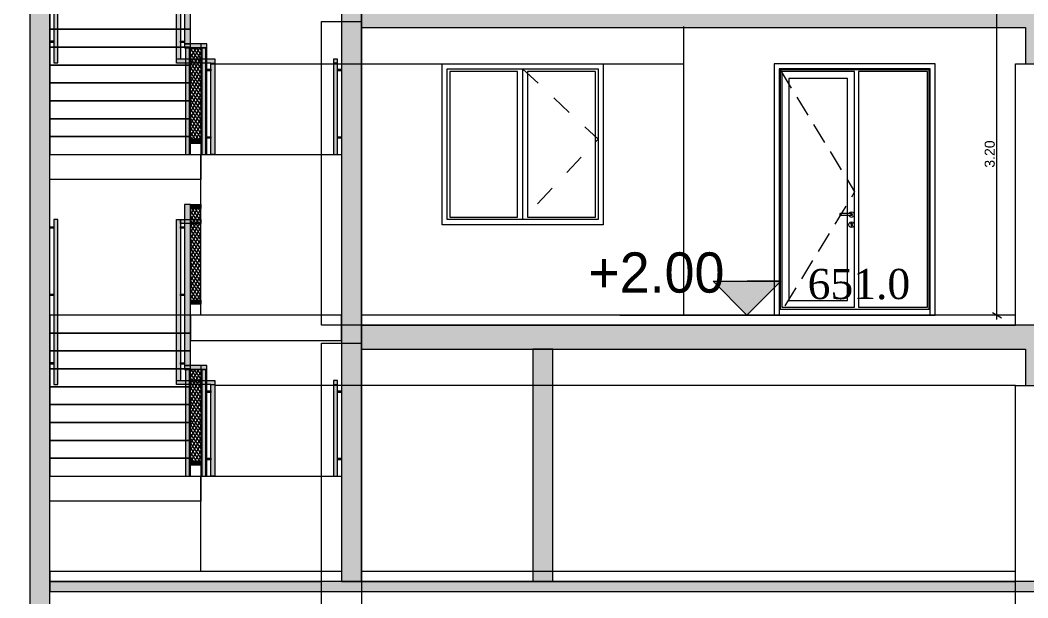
# Model space of a CAD drawing. Header units: millimetres. Extents: x 475206255 to 476720147, y 4620882299 to 4621447368.
# Drawn here: x 475508718 to 475518735, y 4621043682 to 4621049429 of the extents above; entities that cross this region are included whole.
import ezdxf

# ---------------------------------------------------------------- set-up
doc = ezdxf.new("R2010")
doc.units = ezdxf.units.MM
doc.header["$MEASUREMENT"] = 0
doc.linetypes.add('Dashed', pattern=[423.333333, 211.666667, -211.666667])
doc.linetypes.add('Hidden Line', pattern=[317.5, 211.666667, -105.833333])
for name, color, linetype, lineweight in [('0_Pen_No__1_Pen_No__250', 7, 'Continuous', 0), ('0_Pen_No__250_Pen_No__142', 142, 'Continuous', 0), ('0_Pen_No__7_Pen_No__253', 252, 'Continuous', 0), ('2D Drafting - General_Pen_No__250_Pen_No__7', 7, 'Continuous', 0), ('2D Drafting - General_Pen_No__7_Pen_No__253', 252, 'Continuous', 0), ('Dimensioning - General_Pen_No__142', 142, 'Continuous', 0), ('gegmebi_Pen_No__7_Pen_No__250', 7, 'Continuous', 0), ('New_0_Pen_No__42_Pen_No__250_Pen_No__250', 7, 'Continuous', 0), ('New_2D Drafting - General_Pen_No__1', 1, 'Continuous', 0), ('New_2D Drafting - General_Pen_No__250_Pen_No__154', 154, 'Continuous', 0), ('New_2D Drafting - General_Pen_No__250_Pen_No__7', 7, 'Continuous', 0), ('New_2D Drafting - General_Pen_No__4', 7, 'Continuous', 0), ('New_gegmebi_Pen_No__7_Pen_No__4', 7, 'Continuous', 0), ('New_New_piketebi_Pen_No__7_Pen_No__1', 1, 'Continuous', 0), ('New_Structural - Bearing_Pen_No__250', 7, 'Continuous', 0), ('New_Structural - Bearing_Pen_No__253', 252, 'Continuous', 0), ('Structural - Bearing_Pen_No__7_Pen_No__7_Pen_No__253', 252, 'Continuous', 0), ('zoma_Pen_No__142', 142, 'Continuous', 0), ('zoma_Pen_No__1_Pen_No__142', 142, 'Continuous', 0)]:
    doc.layers.add(name, color=color, linetype=linetype, lineweight=lineweight)
doc.layers.add('Dimensioning - General', color=7, linetype='Continuous')
doc.layers.add('zoma', color=7, linetype='Continuous')
doc.layers.add('New_gegmebi_Pen_No__7_Pen_No__252', color=7, linetype='Continuous', lineweight=0, true_color=0x666666)
doc.styles.add('GENERATED_STYLE_2', font='arial.ttf')
doc.styles.add('GENERATED_STYLE_4', font='ACADMTAV.TTF')
doc.styles.add('GENERATED_STYLE_9', font='times.ttf')
doc.dimstyles.new('GENERATED_STYLE__1', dxfattribs={"dimtxt": 100, "dimasz": 68.640772, "dimexe": 0.18, "dimexo": 0.0625, "dimgap": 0, "dimtad": 1, "dimlfac": 0.001, "dimzin": 0, "dimdsep": 46, "dimtxsty": 'GENERATED_STYLE_2', "dimblk": 'ARROWHEAD_2', "dimblk1": 'ARROWHEAD_2', "dimblk2": 'ARROWHEAD_2', "dimcen": 0.09, "dimse1": 1, "dimse2": 1, "dimclrd": 142, "dimclre": 142, "dimclrt": 142, "dimadec": 0, "dimazin": 0, "dimtfac": 1, "dimtdec": 4, "dimtmove": 0, "dimatfit": 3, "dimfxl": 1, "dimtolj": 1, "dimtzin": 0, "dimarcsym": 0})
doc.dimstyles.new('GENERATED_STYLE__3', dxfattribs={"dimtxt": 200, "dimasz": 64.421331, "dimexe": 0.18, "dimexo": 3, "dimgap": 0, "dimtad": 1, "dimtih": 1, "dimtoh": 1, "dimlfac": 0.001, "dimzin": 0, "dimdsep": 46, "dimtxsty": 'GENERATED_STYLE_2', "dimblk": 'ARROWHEAD_2', "dimblk1": 'ARROWHEAD_2', "dimblk2": 'ARROWHEAD_2', "dimcen": 0.09, "dimclrd": 142, "dimclre": 142, "dimclrt": 142, "dimadec": 0, "dimazin": 0, "dimtfac": 1, "dimtdec": 4, "dimtmove": 0, "dimatfit": 3, "dimfxl": 1, "dimtolj": 1, "dimtzin": 0, "dimarcsym": 0})
pattern_1 = [(60, (475826095.757, 4621095193.19), (-25.980762, 15), []), (124.306619, (475826095.757, 4621095193.19), (23.8156986, 11.25), [])]

# ---------------------------------------------------------------- blocks, each defined once
blk = doc.blocks.new('*D24', base_point=(475826096, 4621095193))
at = {"layer": 'Dimensioning - General_Pen_No__142', "color": 142, "linetype": 'Continuous', "lineweight": 0, "transparency": 16777216}
for p, q in [((475518382, 4621049721), (475518472, 4621049669)), ((475518427, 4621046494), (475518427, 4621049695)), ((475518382, 4621046520), (475518472, 4621046468)), ((475518427, 4621046450), (475518427, 4621046494))]:
    blk.add_line(p, q, dxfattribs=at)
at = {"layer": 'Dimensioning - General_Pen_No__142', "color": 142, "lineweight": 0, "transparency": 16777216, "insert": (475518407, 4621047961), "char_height": 100, "attachment_point": 7, "rotation": 90, "style": 'GENERATED_STYLE_2'}
blk.add_mtext('\\A1;{\\pql;\\fArial|b0|i0|c204|p0;\\W1.000000;3.20}', dxfattribs=at)
blk = doc.blocks.new('ARROWHEAD_2')
at = {"color": 0, "linetype": 'Continuous', "lineweight": 0}
for p, q in [((0, 0), (-1, 0)), ((-0.38, -0.66), (0.38, 0.66))]:
    blk.add_line(p, q, dxfattribs=at)
blk = doc.blocks.new('*D1598', base_point=(475826096, 4621095193))
at = {"layer": 'zoma_Pen_No__142', "color": 142, "linetype": 'Continuous', "lineweight": 0, "transparency": 16777216}
for p, q in [((475505236, 4621038370), (475505187, 4621038285)), ((475505212, 4621038264), (475505212, 4621038391)), ((475511736, 4621038370), (475511687, 4621038285)), ((475511712, 4621038264), (475511712, 4621038391)), ((475505212, 4621038328), (475511712, 4621038328))]:
    blk.add_line(p, q, dxfattribs=at)
at = {"layer": 'zoma_Pen_No__142', "color": 142, "lineweight": 0, "transparency": 16777216, "char_height": 200, "attachment_point": 7, "style": 'GENERATED_STYLE_2'}
for s, insert in [('\\A1;{\\pql;\\fArial|b0|i0|c204|p0;\\W1.000000;6.50}', (475508195, 4621038368)), ('\\A1;{\\pql;\\fArial|b0|i0|c204|p0;\\W1.000000;0.40}', (475511153, 4621038368))]:
    blk.add_mtext(s, dxfattribs=dict(at, insert=insert))
blk = doc.blocks.new('*D1599', base_point=(475826096, 4621095193))
at = {"layer": 'zoma_Pen_No__142', "color": 142, "linetype": 'Continuous', "lineweight": 0, "transparency": 16777216}
for p, q in [((475511736, 4621038370), (475511687, 4621038285)), ((475511712, 4621038264), (475511712, 4621038391)), ((475512136, 4621038370), (475512087, 4621038285)), ((475512112, 4621038264), (475512112, 4621038391)), ((475511712, 4621038328), (475512112, 4621038328))]:
    blk.add_line(p, q, dxfattribs=at)
blk = doc.blocks.new('*D1600', base_point=(475826096, 4621095193))
at = {"layer": 'zoma_Pen_No__142', "color": 142, "linetype": 'Continuous', "lineweight": 0, "transparency": 16777216}
for p, q in [((475512136, 4621038370), (475512087, 4621038285)), ((475512112, 4621038264), (475512112, 4621038391)), ((475518636, 4621038370), (475518587, 4621038285)), ((475518612, 4621038264), (475518612, 4621038391)), ((475512112, 4621038328), (475518612, 4621038328))]:
    blk.add_line(p, q, dxfattribs=at)
at = {"layer": 'zoma_Pen_No__142', "color": 142, "lineweight": 0, "transparency": 16777216, "char_height": 200, "attachment_point": 7, "style": 'GENERATED_STYLE_2'}
for s, insert in [('\\A1;{\\pql;\\fArial|b0|i0|c204|p0;\\W1.000000;6.50}', (475515095, 4621038368)), ('\\A1;{\\pql;\\fArial|b0|i0|c204|p0;\\W1.000000;0.40}', (475518053, 4621038368))]:
    blk.add_mtext(s, dxfattribs=dict(at, insert=insert))
blk = doc.blocks.new('*D1601', base_point=(475826096, 4621095193))
at = {"layer": 'zoma_Pen_No__142', "color": 142, "linetype": 'Continuous', "lineweight": 0, "transparency": 16777216}
for p, q in [((475518636, 4621038370), (475518587, 4621038285)), ((475518612, 4621038264), (475518612, 4621038391)), ((475518987, 4621038285), (475519036, 4621038370)), ((475519012, 4621038264), (475519012, 4621038391)), ((475518612, 4621038328), (475519012, 4621038328)), ((475519012, 4621038328), (475519053, 4621038328))]:
    blk.add_line(p, q, dxfattribs=at)

msp = doc.modelspace()

# ---------------------------------------------------------------- hatches: boundary and pattern name
at = {"layer": '0_Pen_No__250_Pen_No__142', "linetype": 'Continuous', "lineweight": 0}
msp.add_hatch(color=142, dxfattribs=at).paths.add_polyline_path([(475515942.879, 4621046494.24), (475515605.35, 4621046831.934), (475516280.572, 4621046831.769)])
at = {"layer": '2D Drafting - General_Pen_No__250_Pen_No__7', "linetype": 'Continuous', "lineweight": 0}
for points in [[(475518962.212, 4621049633.564), (475518962.212, 4621049594.373), (475512112.213, 4621049594.373), (475512112.213, 4621049354.543), (475518712.213, 4621049354.543), (475518712.213, 4621048994.727), (475519011.963, 4621048994.727), (475519011.903, 4621049413.493), (475519012.377, 4621049413.493), (475520811.949, 4621049413.493), (475520811.949, 4621049633.563)], [(475519012.846, 4621045795.175), (475519012.746, 4621046394.175), (475512112.213, 4621046394.175), (475512112.213, 4621046154.543), (475518712.746, 4621046154.543), (475518712.746, 4621045795.175)], [(475518812.242, 4621043844.07), (475509012.213, 4621043844.07), (475509012.213, 4621043744.07), (475518812.242, 4621043744.07)]]:
    msp.add_hatch(color=7, dxfattribs=at).paths.add_polyline_path(points)
at = {"layer": 'New_2D Drafting - General_Pen_No__1', "linetype": 'Continuous', "lineweight": 0}
for points in [[(475510412.213, 4621049192.239), (475510412.213, 4621050794.24), (475510352.213, 4621050794.24), (475510352.213, 4621049192.24)], [(475509052.213, 4621049004.51), (475509092.213, 4621049004.51), (475509092.213, 4621050644.21), (475509052.213, 4621050644.21)], [(475510652.377, 4621049042.54), (475510652.377, 4621049004.54), (475510652.377, 4621048092.239), (475510612.713, 4621048092.239), (475510612.713, 4621049002.54), (475510272.213, 4621049002.54), (475510272.213, 4621050644.24), (475510312.213, 4621050644.24), (475510312.213, 4621049042.54)], [(475509012.213, 4621049222.334), (475509052.213, 4621049222.334), (475509052.213, 4621049207.72), (475509012.213, 4621049207.72)], [(475510312.213, 4621049221.364), (475510352.213, 4621049221.364), (475510352.213, 4621049206.751), (475510312.213, 4621049206.751)], [(475510572.713, 4621049152.252), (475510572.713, 4621049192.24), (475510352.213, 4621049192.24), (475510352.213, 4621049152.258)], [(475510572.713, 4621048092.239), (475510572.713, 4621049192.24), (475510512.713, 4621049192.24), (475510512.713, 4621048092.241)], [(475510361.713, 4621048092.24), (475510402.194, 4621048092.24), (475510402.194, 4621049152.254), (475510361.713, 4621049152.254)], [(475510522.213, 4621048092.24), (475510562.693, 4621048092.24), (475510562.693, 4621049152.254), (475510522.213, 4621049152.254)], [(475511832.213, 4621048092.211), (475511872.213, 4621048092.211), (475511872.213, 4621049042.211), (475511832.213, 4621049042.211)], [(475510572.713, 4621048939.666), (475510612.713, 4621048939.666), (475510612.713, 4621048925.052), (475510572.713, 4621048925.052)], [(475511872.213, 4621048939.637), (475511912.213, 4621048939.637), (475511912.213, 4621048925.023), (475511872.213, 4621048925.023)], [(475510402.202, 4621048242.24), (475510522.206, 4621048242.24), (475510522.206, 4621048202.627), (475510402.202, 4621048202.627)], [(475510572.713, 4621048269.401), (475510612.713, 4621048269.401), (475510612.713, 4621048254.788), (475510572.713, 4621048254.788)], [(475511872.213, 4621048269.372), (475511912.213, 4621048269.372), (475511912.213, 4621048254.759), (475511872.213, 4621048254.759)], [(475510412.213, 4621045993.239), (475510412.213, 4621047594.24), (475510352.213, 4621047594.24), (475510352.213, 4621045993.24)], [(475510412.213, 4621047594.24), (475510512.213, 4621047594.24), (475510512.213, 4621047554.627), (475510412.213, 4621047554.627)], [(475509052.213, 4621045804.51), (475509092.213, 4621045804.51), (475509092.213, 4621047444.21), (475509052.213, 4621047444.21)], [(475510652.377, 4621045843.54), (475510652.377, 4621045804.54), (475510652.377, 4621044893.24), (475510612.713, 4621044893.24), (475510612.713, 4621045803.54), (475510272.213, 4621045803.54), (475510272.213, 4621047444.24), (475510312.213, 4621047444.24), (475510312.213, 4621045843.54)], [(475510312.213, 4621047444.24), (475510512.206, 4621047444.24), (475510512.206, 4621047404.627), (475510312.213, 4621047404.627)], [(475509012.213, 4621047374.18), (475509052.213, 4621047374.18), (475509052.213, 4621047359.567), (475509012.213, 4621047359.567)], [(475510312.213, 4621047374.211), (475510352.213, 4621047374.211), (475510352.213, 4621047359.597), (475510312.213, 4621047359.597)], [(475509012.213, 4621046703.916), (475509052.213, 4621046703.916), (475509052.213, 4621046689.302), (475509012.213, 4621046689.302)], [(475510312.213, 4621046703.946), (475510352.213, 4621046703.946), (475510352.213, 4621046689.333), (475510312.213, 4621046689.333)], [(475510412.213, 4621046644.24), (475510512.213, 4621046644.24), (475510512.213, 4621046604.627), (475510412.213, 4621046604.627)], [(475509012.213, 4621046022.334), (475509052.213, 4621046022.334), (475509052.213, 4621046007.72), (475509012.213, 4621046007.72)], [(475510312.213, 4621046021.364), (475510352.213, 4621046021.364), (475510352.213, 4621046006.751), (475510312.213, 4621046006.751)], [(475510572.713, 4621045953.252), (475510572.713, 4621045993.24), (475510352.213, 4621045993.24), (475510352.213, 4621045953.258)], [(475510572.713, 4621044893.239), (475510572.713, 4621045993.24), (475510512.713, 4621045993.24), (475510512.713, 4621044893.241)], [(475510361.713, 4621044893.24), (475510402.194, 4621044893.24), (475510402.194, 4621045953.254), (475510361.713, 4621045953.254)], [(475510522.213, 4621044893.24), (475510562.693, 4621044893.24), (475510562.693, 4621045953.254), (475510522.213, 4621045953.254)], [(475511832.213, 4621044893.24), (475511872.213, 4621044893.24), (475511872.213, 4621045843.24), (475511832.213, 4621045843.24)], [(475510572.713, 4621045740.666), (475510612.713, 4621045740.666), (475510612.713, 4621045726.052), (475510572.713, 4621045726.052)], [(475511872.213, 4621045740.666), (475511912.213, 4621045740.666), (475511912.213, 4621045726.052), (475511872.213, 4621045726.052)], [(475510402.202, 4621045043.24), (475510522.206, 4621045043.24), (475510522.206, 4621045003.627), (475510402.202, 4621045003.627)], [(475510572.713, 4621045070.401), (475510612.713, 4621045070.401), (475510612.713, 4621045055.788), (475510572.713, 4621045055.788)], [(475511872.213, 4621045070.401), (475511912.213, 4621045070.401), (475511912.213, 4621045055.788), (475511872.213, 4621045055.788)]]:
    msp.add_hatch(color=1, dxfattribs=at).paths.add_polyline_path(points)
h = msp.add_hatch(dxfattribs=at)
h.set_pattern_fill('BATT_INSULATION', color=1, style=0, pattern_type=2)
h.set_pattern_definition(pattern_1)
h.paths.add_polyline_path([(475510522.213, 4621048242.24), (475510522.213, 4621049152.256), (475510402.194, 4621049152.254), (475510402.212, 4621048242.24)])
h = msp.add_hatch(dxfattribs=at)
h.set_pattern_fill('BATT_INSULATION', color=1, style=0, pattern_type=2)
h.set_pattern_definition(pattern_1)
h.paths.add_polyline_path([(475510512.213, 4621046644.24), (475510512.213, 4621047554.629), (475510412.213, 4621047554.627), (475510412.225, 4621046644.24)])
h = msp.add_hatch(dxfattribs=at)
h.set_pattern_fill('BATT_INSULATION', color=1, style=0, pattern_type=2)
h.set_pattern_definition(pattern_1)
h.paths.add_polyline_path([(475510522.213, 4621045043.24), (475510522.213, 4621045953.256), (475510402.194, 4621045953.254), (475510402.212, 4621045043.24)])
at = {"layer": 'New_2D Drafting - General_Pen_No__250_Pen_No__154', "linetype": 'Continuous', "lineweight": 0}
msp.add_hatch(color=154, dxfattribs=at).paths.add_polyline_path([(475509012.213, 4621043244.07), (475509012.213, 4621060143.447), (475508812.213, 4621060143.447), (475508812.213, 4621059963.48), (475508812.213, 4621043244.07)])
at = {"layer": 'New_2D Drafting - General_Pen_No__250_Pen_No__7', "linetype": 'Continuous', "lineweight": 0}
for points in [[(475511912.213, 4621043844.07), (475512112.213, 4621043844.07), (475512112.213, 4621058964.188), (475511912.213, 4621058964.188)], [(475513812.737, 4621043844.07), (475514012.737, 4621043844.07), (475514012.737, 4621046154.543), (475513812.737, 4621046154.543)]]:
    msp.add_hatch(color=7, dxfattribs=at).paths.add_polyline_path(points)

# ---------------------------------------------------------------- linework, layer by layer
at = {"layer": '0_Pen_No__1_Pen_No__250', "color": 7, "linetype": 'Continuous', "lineweight": 0, "flags": 128}
for points in [[(475515942.879, 4621046494.24), (475515605.35, 4621046831.934), (475515942.961, 4621046831.851)], [(475515942.879, 4621046494.24), (475516280.572, 4621046831.769), (475515942.961, 4621046831.851)], [(475514680.49, 4621046494.548), (475516280.49, 4621046494.158)]]:
    msp.add_lwpolyline(points, dxfattribs=at)
at = {"layer": '0_Pen_No__250_Pen_No__142', "color": 142, "linetype": 'Continuous', "lineweight": 0, "flags": 128}
msp.add_lwpolyline([(475515942.879, 4621046494.24), (475515605.35, 4621046831.934), (475516280.572, 4621046831.769)], close=True, dxfattribs=at)
at = {"layer": '0_Pen_No__7_Pen_No__253', "color": 252, "linetype": 'Continuous', "lineweight": 0, "flags": 128}
msp.add_lwpolyline([(475512912.038, 4621048994.196), (475514512.038, 4621048994.196), (475514512.038, 4621047394.196), (475512912.038, 4621047394.196)], close=True, dxfattribs=at)
at = {"layer": '2D Drafting - General_Pen_No__250_Pen_No__7', "color": 7, "linetype": 'Continuous', "lineweight": 0, "flags": 128}
for points in [[(475518962.212, 4621049633.564), (475518962.212, 4621049594.373), (475512112.213, 4621049594.373), (475512112.213, 4621049354.543), (475518712.213, 4621049354.543), (475518712.213, 4621048994.727), (475519011.963, 4621048994.727), (475519011.903, 4621049413.493), (475519012.377, 4621049413.493), (475520811.949, 4621049413.493), (475520811.949, 4621049633.563)], [(475519012.846, 4621045795.175), (475519012.746, 4621046394.175), (475512112.213, 4621046394.175), (475512112.213, 4621046154.543), (475518712.746, 4621046154.543), (475518712.746, 4621045795.175)], [(475518812.242, 4621043844.07), (475509012.213, 4621043844.07), (475509012.213, 4621043744.07), (475518812.242, 4621043744.07)]]:
    msp.add_lwpolyline(points, close=True, dxfattribs=at)
at = {"layer": '2D Drafting - General_Pen_No__7_Pen_No__253', "color": 252, "linetype": 'Continuous', "lineweight": 0, "flags": 128}
for points in [[(475516212.76, 4621046494.24), (475517812.76, 4621046494.24), (475517812.76, 4621048994.24), (475516212.76, 4621048994.24)], [(475516212.76, 4621048994.24), (475516212.76, 4621046494.24)]]:
    msp.add_lwpolyline(points, dxfattribs=at)
at = {"layer": '2D Drafting - General_Pen_No__7_Pen_No__253', "color": 252, "linetype": 'Dashed', "lineweight": 0, "flags": 128}
msp.add_lwpolyline([(475513711.661, 4621048944.792), (475514461.832, 4621048244.975), (475513712.098, 4621047444.196)], dxfattribs=at)
at = {"layer": '2D Drafting - General_Pen_No__7_Pen_No__253', "color": 252, "linetype": 'Continuous', "lineweight": 0, "flags": 128}
for points in [[(475517762.76, 4621048944.239), (475516262.76, 4621048944.239), (475516262.76, 4621046494.24), (475517762.76, 4621046494.242)], [(475517752.76, 4621048934.239), (475516272.76, 4621048934.239), (475516272.76, 4621046554.242), (475517752.76, 4621046554.242)], [(475517012.764, 4621048919.239), (475516287.76, 4621048919.239), (475516287.76, 4621046574.242), (475517012.76, 4621046574.242)], [(475517737.76, 4621048919.239), (475517052.76, 4621048919.239), (475517052.76, 4621046574.242), (475517737.76, 4621046574.242)], [(475516942.76, 4621048849.239), (475516357.76, 4621048849.239), (475516357.76, 4621046639.242), (475516942.76, 4621046639.242)]]:
    msp.add_lwpolyline(points, close=True, dxfattribs=at)
at = {"layer": '2D Drafting - General_Pen_No__7_Pen_No__253', "color": 252, "linetype": 'Hidden Line', "lineweight": 0, "flags": 128}
msp.add_lwpolyline([(475516272.76, 4621048934.239), (475517012.76, 4621047720.117), (475516263.537, 4621046495.525)], dxfattribs=at)
at = {"layer": 'gegmebi_Pen_No__7_Pen_No__250', "color": 7, "linetype": 'Continuous', "lineweight": 0, "flags": 128}
for points in [[(475512112.213, 4621046394.108), (475518612.213, 4621046394.108), (475518612.213, 4621046494.24), (475512112.213, 4621046494.24)], [(475509012.213, 4621043844.07), (475511712.213, 4621043844.07), (475511712.213, 4621043944.202), (475509012.213, 4621043944.202)], [(475512112.213, 4621043844.07), (475518612.213, 4621043844.07), (475518612.213, 4621043944.202), (475512112.213, 4621043944.202)]]:
    msp.add_lwpolyline(points, close=True, dxfattribs=at)
at = {"layer": 'New_0_Pen_No__42_Pen_No__250_Pen_No__250', "color": 7, "linetype": 'Continuous', "lineweight": 0}
for p, q in [((475510272.213, 4621049042.54), (475510312.213, 4621049042.54)), ((475510612.713, 4621049002.54), (475510652.713, 4621049002.54)), ((475511832.213, 4621049003.24), (475511872.213, 4621049003.24)), ((475510272.213, 4621045843.54), (475510312.213, 4621045843.54)), ((475510612.713, 4621045803.54), (475510652.713, 4621045803.54)), ((475511832.213, 4621045803.24), (475511872.213, 4621045803.24))]:
    msp.add_line(p, q, dxfattribs=at)
at = {"layer": 'New_2D Drafting - General_Pen_No__250_Pen_No__7', "color": 7, "linetype": 'Continuous', "lineweight": 0, "flags": 128}
for points in [[(475509012.213, 4621043244.07), (475509012.213, 4621060143.447), (475508812.213, 4621060143.447), (475508812.213, 4621059963.48), (475508812.213, 4621043244.07)], [(475511912.213, 4621043844.07), (475512112.213, 4621043844.07), (475512112.213, 4621058964.188), (475511912.213, 4621058964.188)], [(475513812.737, 4621043844.07), (475514012.737, 4621043844.07), (475514012.737, 4621046154.543), (475513812.737, 4621046154.543)]]:
    msp.add_lwpolyline(points, close=True, dxfattribs=at)
at = {"layer": 'New_2D Drafting - General_Pen_No__4', "color": 7, "linetype": 'Continuous', "lineweight": 0, "flags": 128}
for points in [[(475510412.213, 4621049192.239), (475510412.213, 4621050794.24), (475510352.213, 4621050794.24), (475510352.213, 4621049192.24)], [(475509052.213, 4621049004.51), (475509092.213, 4621049004.51), (475509092.213, 4621050644.21), (475509052.213, 4621050644.21)], [(475510652.377, 4621049042.54), (475510652.377, 4621049004.54), (475510652.377, 4621048092.239), (475510612.713, 4621048092.239), (475510612.713, 4621049002.54), (475510272.213, 4621049002.54), (475510272.213, 4621050644.24), (475510312.213, 4621050644.24), (475510312.213, 4621049042.54)], [(475509012.213, 4621049222.334), (475509052.213, 4621049222.334), (475509052.213, 4621049207.72), (475509012.213, 4621049207.72)], [(475510312.213, 4621049221.364), (475510352.213, 4621049221.364), (475510352.213, 4621049206.751), (475510312.213, 4621049206.751)], [(475510572.713, 4621049152.252), (475510572.713, 4621049192.24), (475510352.213, 4621049192.24), (475510352.213, 4621049152.258)], [(475510572.713, 4621048092.239), (475510572.713, 4621049192.24), (475510512.713, 4621049192.24), (475510512.713, 4621048092.241)], [(475510361.713, 4621048092.24), (475510402.194, 4621048092.24), (475510402.194, 4621049152.254), (475510361.713, 4621049152.254)], [(475510522.213, 4621048242.24), (475510522.213, 4621049152.256), (475510402.194, 4621049152.254), (475510402.212, 4621048242.24)], [(475510522.213, 4621048092.24), (475510562.693, 4621048092.24), (475510562.693, 4621049152.254), (475510522.213, 4621049152.254)], [(475511832.213, 4621048092.211), (475511872.213, 4621048092.211), (475511872.213, 4621049042.211), (475511832.213, 4621049042.211)], [(475510572.713, 4621048939.666), (475510612.713, 4621048939.666), (475510612.713, 4621048925.052), (475510572.713, 4621048925.052)], [(475511872.213, 4621048939.637), (475511912.213, 4621048939.637), (475511912.213, 4621048925.023), (475511872.213, 4621048925.023)], [(475510402.202, 4621048242.24), (475510522.206, 4621048242.24), (475510522.206, 4621048202.627), (475510402.202, 4621048202.627)], [(475510572.713, 4621048269.401), (475510612.713, 4621048269.401), (475510612.713, 4621048254.788), (475510572.713, 4621048254.788)], [(475511872.213, 4621048269.372), (475511912.213, 4621048269.372), (475511912.213, 4621048254.759), (475511872.213, 4621048254.759)], [(475510412.213, 4621045993.239), (475510412.213, 4621047594.24), (475510352.213, 4621047594.24), (475510352.213, 4621045993.24)], [(475510412.213, 4621047594.24), (475510512.213, 4621047594.24), (475510512.213, 4621047554.627), (475510412.213, 4621047554.627)], [(475510512.213, 4621046644.24), (475510512.213, 4621047554.629), (475510412.213, 4621047554.627), (475510412.225, 4621046644.24)], [(475509052.213, 4621045804.51), (475509092.213, 4621045804.51), (475509092.213, 4621047444.21), (475509052.213, 4621047444.21)], [(475510652.377, 4621045843.54), (475510652.377, 4621045804.54), (475510652.377, 4621044893.24), (475510612.713, 4621044893.24), (475510612.713, 4621045803.54), (475510272.213, 4621045803.54), (475510272.213, 4621047444.24), (475510312.213, 4621047444.24), (475510312.213, 4621045843.54)], [(475510312.213, 4621047444.24), (475510512.206, 4621047444.24), (475510512.206, 4621047404.627), (475510312.213, 4621047404.627)], [(475509012.213, 4621047374.18), (475509052.213, 4621047374.18), (475509052.213, 4621047359.567), (475509012.213, 4621047359.567)], [(475510312.213, 4621047374.211), (475510352.213, 4621047374.211), (475510352.213, 4621047359.597), (475510312.213, 4621047359.597)], [(475509012.213, 4621046703.916), (475509052.213, 4621046703.916), (475509052.213, 4621046689.302), (475509012.213, 4621046689.302)], [(475510312.213, 4621046703.946), (475510352.213, 4621046703.946), (475510352.213, 4621046689.333), (475510312.213, 4621046689.333)], [(475510412.213, 4621046644.24), (475510512.213, 4621046644.24), (475510512.213, 4621046604.627), (475510412.213, 4621046604.627)], [(475509012.213, 4621046022.334), (475509052.213, 4621046022.334), (475509052.213, 4621046007.72), (475509012.213, 4621046007.72)], [(475510312.213, 4621046021.364), (475510352.213, 4621046021.364), (475510352.213, 4621046006.751), (475510312.213, 4621046006.751)], [(475510572.713, 4621045953.252), (475510572.713, 4621045993.24), (475510352.213, 4621045993.24), (475510352.213, 4621045953.258)], [(475510572.713, 4621044893.239), (475510572.713, 4621045993.24), (475510512.713, 4621045993.24), (475510512.713, 4621044893.241)], [(475510361.713, 4621044893.24), (475510402.194, 4621044893.24), (475510402.194, 4621045953.254), (475510361.713, 4621045953.254)], [(475510522.213, 4621045043.24), (475510522.213, 4621045953.256), (475510402.194, 4621045953.254), (475510402.212, 4621045043.24)], [(475510522.213, 4621044893.24), (475510562.693, 4621044893.24), (475510562.693, 4621045953.254), (475510522.213, 4621045953.254)], [(475511832.213, 4621044893.24), (475511872.213, 4621044893.24), (475511872.213, 4621045843.24), (475511832.213, 4621045843.24)], [(475510572.713, 4621045740.666), (475510612.713, 4621045740.666), (475510612.713, 4621045726.052), (475510572.713, 4621045726.052)], [(475511872.213, 4621045740.666), (475511912.213, 4621045740.666), (475511912.213, 4621045726.052), (475511872.213, 4621045726.052)], [(475510402.202, 4621045043.24), (475510522.206, 4621045043.24), (475510522.206, 4621045003.627), (475510402.202, 4621045003.627)], [(475510572.713, 4621045070.401), (475510612.713, 4621045070.401), (475510612.713, 4621045055.788), (475510572.713, 4621045055.788)], [(475511872.213, 4621045070.401), (475511912.213, 4621045070.401), (475511912.213, 4621045055.788), (475511872.213, 4621045055.788)]]:
    msp.add_lwpolyline(points, close=True, dxfattribs=at)
at = {"layer": 'New_gegmebi_Pen_No__7_Pen_No__252', "color": 251, "linetype": 'Continuous', "lineweight": 0, "true_color": 0x666666}
for p, q in [((475510612.714, 4621048993.466), (475515312.02, 4621048994.196)), ((475512112.213, 4621048994.196), (475515312.02, 4621048994.196)), ((475518612.213, 4621045794.727), (475510652.713, 4621045794.727))]:
    msp.add_line(p, q, dxfattribs=at)
at = {"layer": 'New_gegmebi_Pen_No__7_Pen_No__4', "color": 7, "linetype": 'Continuous', "lineweight": 0}
for points in [[(475510412.213, 4621049516.21), (475509012.213, 4621049516.21), (475509012.213, 4621049338.21), (475510412.213, 4621049338.21)], [(475512112.213, 4621046394.108), (475511712.213, 4621046394.108), (475511712.213, 4621049414.202), (475512112.213, 4621049414.202)], [(475510412.213, 4621049338.21), (475509012.213, 4621049338.21), (475509012.213, 4621049160.21), (475510412.213, 4621049160.21)], [(475510412.213, 4621049160.21), (475509012.213, 4621049160.21), (475509012.213, 4621048982.211), (475510412.213, 4621048982.211)], [(475519012.213, 4621046394.108), (475518612.213, 4621046394.108), (475518612.213, 4621048994.727), (475519012.213, 4621048994.727)], [(475510412.213, 4621048982.211), (475509012.213, 4621048982.211), (475509012.213, 4621048804.211), (475510412.213, 4621048804.211)], [(475510412.213, 4621048804.211), (475509012.213, 4621048804.211), (475509012.213, 4621048626.211), (475510412.213, 4621048626.211)], [(475510412.213, 4621048626.211), (475509012.213, 4621048626.211), (475509012.213, 4621048448.211), (475510412.213, 4621048448.211)], [(475510412.213, 4621048448.211), (475509012.213, 4621048448.211), (475509012.213, 4621048270.211), (475510412.213, 4621048270.211)], [(475510412.213, 4621048270.211), (475509012.213, 4621048270.211), (475509012.213, 4621048092.211), (475510412.213, 4621048092.211)], [(475510512.213, 4621047844.672), (475509012.213, 4621047844.672), (475509012.213, 4621048092.211), (475510512.213, 4621048092.211)], [(475510512.213, 4621048092.211), (475511912.213, 4621048092.211), (475511912.213, 4621046494.21), (475510512.213, 4621046494.21)], [(475510412.213, 4621046494.21), (475509012.213, 4621046494.21), (475509012.213, 4621046316.21), (475510412.213, 4621046316.21)], [(475510412.213, 4621046243.672), (475511912.213, 4621046243.672), (475511912.213, 4621046494.21), (475510412.213, 4621046494.21)], [(475510412.213, 4621046316.21), (475509012.213, 4621046316.21), (475509012.213, 4621046138.21), (475510412.213, 4621046138.21)], [(475512112.213, 4621043244.07), (475511712.213, 4621043244.07), (475511712.213, 4621046214.65), (475512112.213, 4621046214.65)], [(475510412.213, 4621046138.21), (475509012.213, 4621046138.21), (475509012.213, 4621045960.21), (475510412.213, 4621045960.21)], [(475510412.213, 4621045960.21), (475509012.213, 4621045960.21), (475509012.213, 4621045782.211), (475510412.213, 4621045782.211)], [(475510412.213, 4621045782.211), (475509012.213, 4621045782.211), (475509012.213, 4621045604.211), (475510412.213, 4621045604.211)], [(475519012.213, 4621043244.069), (475518612.213, 4621043244.069), (475518612.213, 4621045794.727), (475519012.213, 4621045794.727)], [(475510412.213, 4621045604.211), (475509012.213, 4621045604.211), (475509012.213, 4621045426.211), (475510412.213, 4621045426.211)], [(475510412.213, 4621045426.211), (475509012.213, 4621045426.211), (475509012.213, 4621045248.211), (475510412.213, 4621045248.211)], [(475510412.213, 4621045248.211), (475509012.213, 4621045248.211), (475509012.213, 4621045070.211), (475510412.213, 4621045070.211)], [(475510412.213, 4621045070.211), (475509012.213, 4621045070.211), (475509012.213, 4621044893.24), (475510412.213, 4621044893.24)], [(475510512.213, 4621044643.672), (475509012.213, 4621044643.672), (475509012.213, 4621044893.24), (475510512.213, 4621044893.24)], [(475510512.213, 4621044893.24), (475511912.213, 4621044893.24), (475511912.213, 4621043944.202), (475510512.213, 4621043944.202)]]:
    msp.add_lwpolyline(points, close=True, dxfattribs=at)
at = {"layer": 'New_Structural - Bearing_Pen_No__250', "color": 7, "linetype": 'Continuous', "lineweight": 0}
msp.add_line((475515312.02, 4621049364.188), (475515312.02, 4621046494.24), dxfattribs=at)
at = {"layer": 'New_Structural - Bearing_Pen_No__253', "color": 252, "linetype": 'Continuous', "lineweight": 0}
for p, q in [((475516864.798, 4621047501.311), (475516861.869, 4621047494.24)), ((475516861.869, 4621047494.24), (475516864.798, 4621047487.169)), ((475516866.35, 4621047501.311), (475516863.591, 4621047494.24)), ((475516863.591, 4621047494.24), (475516866.35, 4621047487.169)), ((475516871.869, 4621047504.24), (475516864.798, 4621047501.311)), ((475516864.798, 4621047487.169), (475516871.869, 4621047484.24)), ((475516871.165, 4621047501.311), (475516869.053, 4621047494.24)), ((475516869.053, 4621047494.24), (475516871.165, 4621047487.169)), ((475516873.011, 4621047504.24), (475516871.869, 4621047504.24)), ((475516873.011, 4621047484.24), (475516871.869, 4621047484.24)), ((475516876.263, 4621047504.24), (475516873.011, 4621047504.24)), ((475516876.263, 4621047484.24), (475516873.011, 4621047484.24)), ((475516881.129, 4621047504.24), (475516876.263, 4621047504.24)), ((475516881.129, 4621047484.24), (475516876.263, 4621047484.24)), ((475516878.37, 4621047501.311), (475516877.227, 4621047494.24)), ((475516877.227, 4621047494.24), (475516878.37, 4621047487.169)), ((475516886.869, 4621047504.24), (475516881.129, 4621047504.24)), ((475516886.869, 4621047484.24), (475516881.129, 4621047484.24)), ((475516966.869, 4621047504.24), (475516886.869, 4621047504.24)), ((475516966.869, 4621047484.24), (475516886.869, 4621047484.24)), ((475516957.549, 4621047504.24), (475516958.487, 4621047507.74)), ((475516958.487, 4621047480.74), (475516957.549, 4621047484.24)), ((475516958.487, 4621047507.74), (475516968.369, 4621047517.623)), ((475516968.369, 4621047470.858), (475516958.487, 4621047480.74)), ((475516972.61, 4621047504.24), (475516966.869, 4621047504.24)), ((475516972.61, 4621047484.24), (475516966.869, 4621047484.24)), ((475516968.369, 4621047517.623), (475516981.869, 4621047521.24)), ((475516977.476, 4621047504.24), (475516972.61, 4621047504.24)), ((475516977.476, 4621047484.24), (475516972.61, 4621047484.24)), ((475516975.369, 4621047501.311), (475516976.512, 4621047494.24)), ((475516976.512, 4621047494.24), (475516975.369, 4621047487.169)), ((475516980.728, 4621047504.24), (475516977.476, 4621047504.24)), ((475516980.728, 4621047484.24), (475516977.476, 4621047484.24)), ((475516981.869, 4621047504.24), (475516980.728, 4621047504.24)), ((475516981.869, 4621047484.24), (475516980.728, 4621047484.24)), ((475516981.869, 4621047521.24), (475516995.369, 4621047517.623)), ((475516981.869, 4621047504.24), (475516988.941, 4621047501.311)), ((475516988.941, 4621047487.169), (475516981.869, 4621047484.24)), ((475516982.574, 4621047501.311), (475516984.686, 4621047494.24)), ((475516984.686, 4621047494.24), (475516982.574, 4621047487.169)), ((475516987.388, 4621047501.311), (475516990.147, 4621047494.24)), ((475516990.147, 4621047494.24), (475516987.388, 4621047487.169)), ((475516988.941, 4621047501.311), (475516991.869, 4621047494.24)), ((475516991.869, 4621047494.24), (475516988.941, 4621047487.169)), ((475516995.369, 4621047517.623), (475517005.252, 4621047507.74)), ((475517005.252, 4621047480.74), (475516995.369, 4621047470.858)), ((475517005.252, 4621047507.74), (475517008.869, 4621047494.24)), ((475517008.869, 4621047494.24), (475517005.252, 4621047480.74)), ((475516954.869, 4621047394.24), (475516958.487, 4621047407.74)), ((475516958.487, 4621047380.74), (475516954.869, 4621047394.24)), ((475516958.487, 4621047407.74), (475516968.369, 4621047417.623)), ((475516968.369, 4621047370.858), (475516958.487, 4621047380.74)), ((475516981.869, 4621047467.24), (475516968.369, 4621047470.858)), ((475516968.369, 4621047417.623), (475516981.869, 4621047421.24)), ((475516975.149, 4621047405.88), (475516974.402, 4621047403.933)), ((475516974.402, 4621047403.933), (475516976.869, 4621047398.64)), ((475516975.149, 4621047405.88), (475516976.494, 4621047409.384)), ((475516981.869, 4621047411.666), (475516976.494, 4621047409.384)), ((475516976.869, 4621047398.64), (475516976.869, 4621047397.127)), ((475516976.869, 4621047397.127), (475516976.869, 4621047394.24)), ((475516976.869, 4621047394.24), (475516976.869, 4621047391.354)), ((475516976.869, 4621047391.354), (475516976.869, 4621047385.58)), ((475516976.869, 4621047385.58), (475516976.869, 4621047381.74)), ((475516976.869, 4621047381.74), (475516978.334, 4621047378.205)), ((475516995.369, 4621047470.858), (475516981.869, 4621047467.24)), ((475516981.869, 4621047421.24), (475516995.369, 4621047417.623)), ((475516987.245, 4621047409.384), (475516981.869, 4621047411.666)), ((475516985.405, 4621047378.205), (475516986.869, 4621047381.74)), ((475516986.869, 4621047398.64), (475516989.337, 4621047403.933)), ((475516986.869, 4621047397.127), (475516986.869, 4621047398.64)), ((475516986.869, 4621047397.127), (475516986.869, 4621047394.24)), ((475516986.869, 4621047394.24), (475516986.869, 4621047391.354)), ((475516986.869, 4621047391.354), (475516986.869, 4621047385.58)), ((475516986.869, 4621047385.58), (475516986.869, 4621047381.74)), ((475516988.59, 4621047405.88), (475516987.245, 4621047409.384)), ((475516988.59, 4621047405.88), (475516989.337, 4621047403.933)), ((475516995.369, 4621047417.623), (475517005.252, 4621047407.74)), ((475517005.252, 4621047380.74), (475516995.369, 4621047370.858)), ((475517005.252, 4621047407.74), (475517008.869, 4621047394.24)), ((475517008.869, 4621047394.24), (475517005.252, 4621047380.74)), ((475516981.869, 4621047367.24), (475516968.369, 4621047370.858)), ((475516978.334, 4621047378.205), (475516981.869, 4621047376.74)), ((475516981.869, 4621047376.74), (475516985.405, 4621047378.205)), ((475516995.369, 4621047370.858), (475516981.869, 4621047367.24))]:
    msp.add_line(p, q, dxfattribs=at)
at = {"layer": 'Structural - Bearing_Pen_No__7_Pen_No__7_Pen_No__253', "color": 252, "linetype": 'Continuous', "lineweight": 0}
for p, q in [((475512962.365, 4621048944.196), (475514461.845, 4621048944.196)), ((475512962.365, 4621047444.196), (475512962.365, 4621048944.196)), ((475513662.035, 4621048919.196), (475512987.365, 4621048919.196)), ((475512987.365, 4621048919.196), (475512987.365, 4621047469.196)), ((475513662.035, 4621047469.196), (475513662.035, 4621048919.196)), ((475513712.039, 4621048944.196), (475513712.039, 4621048919.146)), ((475513712.039, 4621048919.146), (475513712.098, 4621047444.196)), ((475514436.832, 4621048919.196), (475513762.039, 4621048919.196)), ((475513762.039, 4621048919.196), (475513762.039, 4621047469.196)), ((475514436.832, 4621047469.196), (475514436.832, 4621048919.196)), ((475514461.832, 4621048944.196), (475514461.832, 4621047444.196)), ((475514461.832, 4621047444.196), (475512962.365, 4621047444.196)), ((475512987.365, 4621047469.196), (475513662.035, 4621047469.196)), ((475513762.039, 4621047469.196), (475514436.832, 4621047469.196))]:
    msp.add_line(p, q, dxfattribs=at)

# ---------------------------------------------------------------- texts
at = {"layer": 'New_New_piketebi_Pen_No__7_Pen_No__1', "color": 1, "linetype": 'Continuous', "lineweight": 0, "insert": (475516545.757, 4621046800.893), "char_height": 300, "attachment_point": 4, "style": 'GENERATED_STYLE_9'}
msp.add_mtext('\\A1;{\\pql;\\fTimes New Roman|b0|i0|c204|p0;\\W1.000000;65\\fTimes New Roman|b0|i0|c204|p0;\\W1.000000;1\\fTimes New Roman|b0|i0|c204|p0;\\W1.000000;.0}', dxfattribs=at)
at = {"layer": 'zoma_Pen_No__1_Pen_No__142', "color": 142, "linetype": 'Continuous', "lineweight": 0, "insert": (475515718.549, 4621046712.678), "char_height": 400, "attachment_point": 9, "rotation": 359.9860128, "style": 'GENERATED_STYLE_4'}
msp.add_mtext('\\A1;{\\pqr;\\fAcadMtavr|b0|i0|c0|p0;\\W1.000000;+2\\fAcadMtavr|b0|i0|c0|p0;\\W1.000000;.00}', dxfattribs=at)

# ---------------------------------------------------------------- dimensions: what is measured, and where the dimension line sits
at = {"layer": 'Dimensioning - General', "color": 142, "linetype": 'Continuous', "lineweight": 0}
dim = msp.add_linear_dim(base=(475518426.664, 4621049695.24), p1=(475518612.213, 4621046494.24), p2=(475511712.213, 4621049695.24), angle=90, dimstyle='GENERATED_STYLE__1', dxfattribs=at)
dim.commit()
dim.dimension.update_dxf_attribs({"geometry": '*D24', "text_midpoint": (475518356.664, 4621048090.738), "dimtype": 160, "text_rotation": 90})
at = {"layer": 'zoma', "color": 142, "linetype": 'Continuous', "lineweight": 0}
for base, p1, p2, picture, middle in [((475511711.799, 4621038327.867), (475505211.799, 4621090893.532), (475511711.799, 4621090493.539), '*D1598', (475508453.795, 4621038467.867)), ((475512111.799, 4621038327.867), (475511711.799, 4621090493.539), (475512111.799, 4621090893.532), '*D1599', (475511412.378, 4621038467.867)), ((475518611.799, 4621038327.867), (475512111.799, 4621090893.532), (475518611.799, 4621090493.532), '*D1600', (475515353.795, 4621038467.867)), ((475519011.799, 4621038327.867), (475518611.799, 4621090493.532), (475519011.799, 4621088217.089), '*D1601', (475518312.378, 4621038467.867))]:
    dim = msp.add_linear_dim(base=base, p1=p1, p2=p2, dimstyle='GENERATED_STYLE__3', dxfattribs=at)
    dim.commit()
    dim.dimension.update_dxf_attribs({"geometry": picture, "text_midpoint": middle, "dimtype": 160})

doc.saveas('drawing.dxf')
